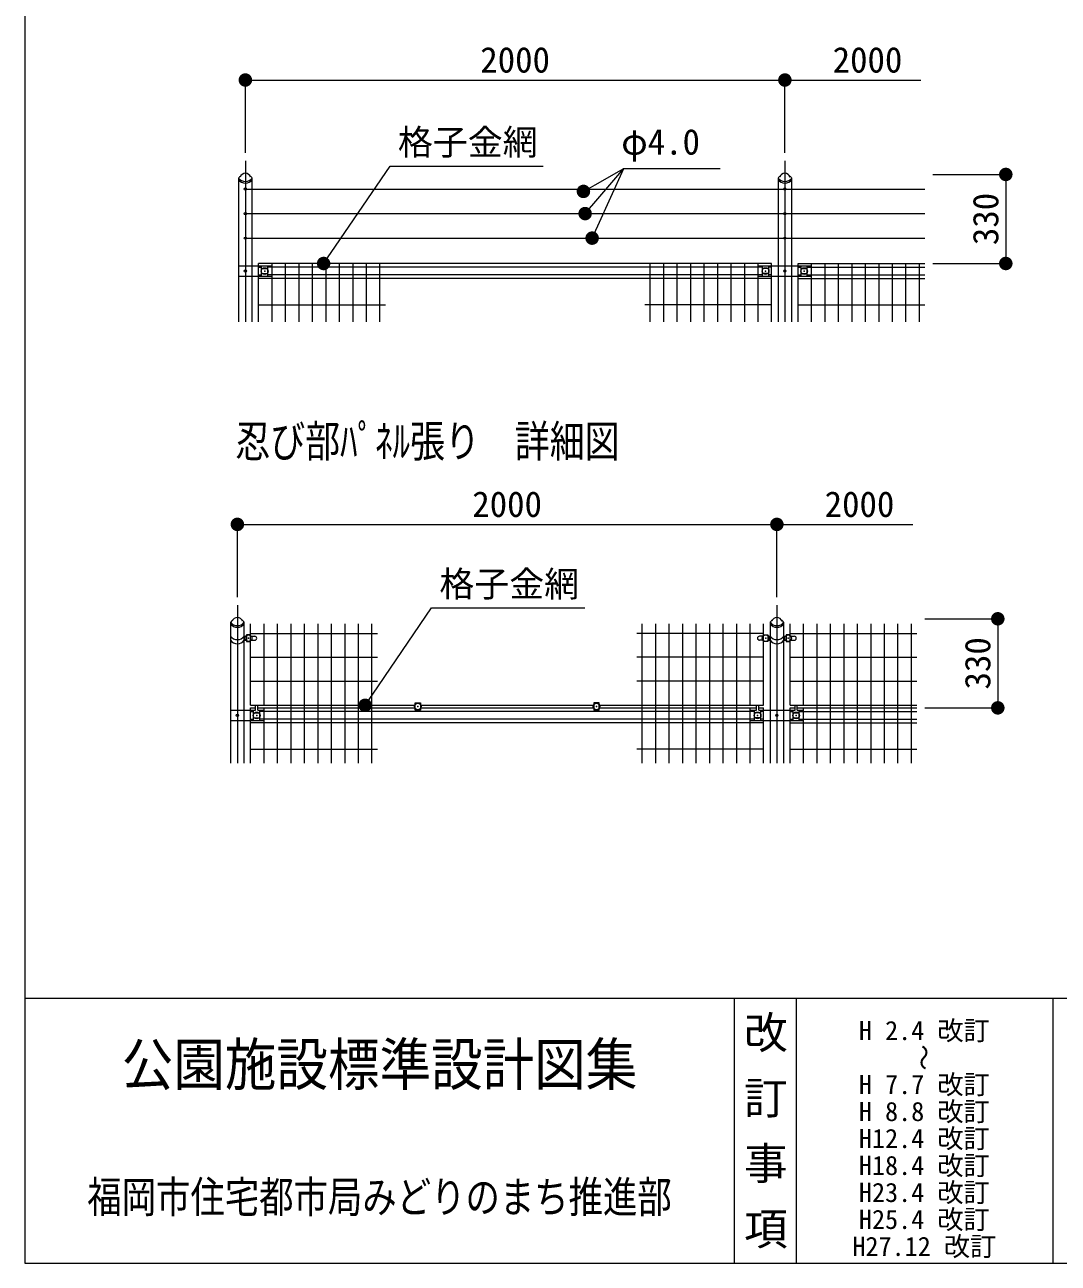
# Model space of a CAD drawing. Units: millimetres at full size, with parts at other scales. Extents: x 265 to 3003, y 4095 to 5961.
# Drawn here: x 265 to 1031, y 4095 to 5013 of the extents above; entities that cross this region are included whole.
import ezdxf
from ezdxf.enums import TextEntityAlignment as Align

# ---------------------------------------------------------------- set-up
doc = ezdxf.new("R2010")
doc.units = ezdxf.units.MM
doc.header["$LTSCALE"] = 10
doc.header["$PDMODE"] = 32
doc.header["$PDSIZE"] = 5
doc.linetypes.add('USER1', pattern=[200, 125, -25, 25, -25])
for name, color, linetype, lineweight in [('001', 7, 'Continuous', 13), ('_0-0_', 7, 'Continuous', 13), ('ハッチ', 4, 'Continuous', 13), ('寸法', 3, 'Continuous', 13), ('本体', 7, 'Continuous', 13)]:
    doc.layers.add(name, color=color, linetype=linetype, lineweight=lineweight)
doc.styles.add('@ＭＳ ゴシック', font='')
doc.styles.add('ＭＳ ゴシック', font='')
doc.styles.get('@ＭＳ ゴシック').set_extended_font_data('@MS Gothic')
doc.styles.get('ＭＳ ゴシック').set_extended_font_data('MS Gothic')

# ---------------------------------------------------------------- blocks, each defined once
blk = doc.blocks.new('filled_dot')
at = {"color": 0, "linetype": 'Continuous', "lineweight": -2, "const_width": 1.25}
blk.add_lwpolyline([(-0.625, 0, 1), (0.625, 0, 1)], format="xyb", close=True, dxfattribs=at)

msp = doc.modelspace()

# ---------------------------------------------------------------- linework, layer by layer
at = {"layer": '001'}
for p, q in [((554.25, 4510.05), (558.25, 4510.05)), ((554.25, 4504.85), (554.25, 4510.05)), ((558.25, 4510.05), (558.25, 4504.85)), ((686.65, 4510.05), (686.65, 4504.85)), ((690.65, 4510.05), (686.65, 4510.05)), ((690.65, 4504.85), (690.65, 4510.05)), ((558.25, 4504.85), (554.25, 4504.85)), ((686.65, 4504.85), (690.65, 4504.85))]:
    msp.add_line(p, q, dxfattribs=at)
for p in [(556.25, 4507.45), (688.65, 4507.45)]:
    msp.add_point(p, dxfattribs=at)
at = {"layer": '_0-0_', "color": 6}
msp.add_line((264.8, 4291.33), (3002.92, 4291.33), dxfattribs=at)
at = {"layer": '_0-0_'}
for p, q in [((790.85, 4291.33), (790.85, 4094.76)), ((836.82, 4291.33), (836.82, 4094.76)), ((1026.98, 4291.33), (1026.98, 4094.76))]:
    msp.add_line(p, q, dxfattribs=at)
at = {"layer": '_0-0_', "color": 6}
msp.add_lwpolyline([(3002.92, 5906.57), (264.8, 5906.57), (264.8, 4094.76), (3002.92, 4094.76)], close=True, dxfattribs=at)
at = {"layer": 'ハッチ', "linetype": 'USER1'}
for p, q in [((428.38, 4911.84), (428.38, 4792.51)), ((828.38, 4911.84), (828.38, 4792.51)), ((422.45, 4582.45), (422.45, 4465.33)), ((822.45, 4582.45), (822.45, 4465.33))]:
    msp.add_line(p, q, dxfattribs=at)
at = {"layer": '寸法', "color": 1}
for p, q in [((428.38, 4971.84), (828.38, 4971.84)), ((428.38, 4917.84), (428.38, 4971.84)), ((828.38, 4917.84), (828.38, 4971.84)), ((828.38, 4971.84), (929.22, 4971.84)), ((938.18, 4901.84), (992.18, 4901.84)), ((992.18, 4901.84), (992.18, 4835.84)), ((938.18, 4835.84), (992.18, 4835.84)), ((422.45, 4642.45), (822.45, 4642.45)), ((422.45, 4588.45), (422.45, 4642.45)), ((822.45, 4642.45), (923.29, 4642.45)), ((822.45, 4588.45), (822.45, 4642.45)), ((932.25, 4572.45), (986.25, 4572.45)), ((986.25, 4572.45), (986.25, 4506.45)), ((932.25, 4506.45), (986.25, 4506.45))]:
    msp.add_line(p, q, dxfattribs=at)
for points in [[(486.38, 4835.84), (492.02, 4844.09), (535.69, 4907.97), (649.17, 4907.97)], [(679.02, 4889.27), (687.72, 4894.2), (708.95, 4906.22), (780.47, 4906.22)], [(680.28, 4872.82), (686.79, 4880.41), (708.95, 4906.22), (780.47, 4906.22)], [(685.48, 4854.64), (689.62, 4863.74), (708.95, 4906.22), (780.47, 4906.22)], [(517.17, 4508.33), (522.81, 4516.59), (566.49, 4580.47), (679.96, 4580.47)]]:
    msp.add_lwpolyline(points, dxfattribs=at)
at = {"layer": '本体'}
for p, q in [((423.3, 4899.18), (423.3, 4792.51)), ((433.46, 4792.51), (433.46, 4899.18)), ((823.3, 4899.18), (823.3, 4792.51)), ((833.46, 4792.51), (833.46, 4899.18)), ((428.38, 4891.01), (932.18, 4891.01)), ((428.38, 4872.82), (932.18, 4872.82)), ((428.38, 4854.64), (932.18, 4854.64)), ((423.3, 4834.04), (448.18, 4834.04)), ((818.58, 4835.84), (438.18, 4835.84)), ((438.18, 4792.51), (438.18, 4835.84)), ((438.18, 4833.04), (440.38, 4833.04)), ((440.38, 4826.44), (440.38, 4834.04)), ((440.38, 4832.04), (444.98, 4832.04)), ((444.98, 4826.44), (444.98, 4834.04)), ((811.78, 4833.04), (444.98, 4833.04)), ((448.18, 4792.51), (448.18, 4835.84)), ((448.18, 4826.44), (448.18, 4834.04)), ((458.18, 4792.51), (458.18, 4835.84)), ((468.18, 4792.51), (468.18, 4835.84)), ((478.18, 4792.51), (478.18, 4835.84)), ((488.18, 4792.51), (488.18, 4835.84)), ((498.18, 4792.51), (498.18, 4835.84)), ((508.18, 4792.51), (508.18, 4835.84)), ((518.18, 4792.51), (518.18, 4835.84)), ((528.18, 4792.51), (528.18, 4835.84)), ((728.58, 4792.51), (728.58, 4835.84)), ((738.58, 4792.51), (738.58, 4835.84)), ((748.58, 4792.51), (748.58, 4835.84)), ((758.58, 4792.51), (758.58, 4835.84)), ((768.58, 4792.51), (768.58, 4835.84)), ((778.58, 4792.51), (778.58, 4835.84)), ((788.58, 4792.51), (788.58, 4835.84)), ((798.58, 4792.51), (798.58, 4835.84)), ((808.58, 4792.51), (808.58, 4835.84)), ((808.58, 4834.04), (848.18, 4834.04)), ((808.58, 4826.44), (808.58, 4834.04)), ((811.78, 4826.44), (811.78, 4834.04)), ((816.38, 4832.04), (811.78, 4832.04)), ((816.38, 4826.44), (816.38, 4834.04)), ((818.58, 4833.04), (816.38, 4833.04)), ((818.58, 4792.51), (818.58, 4835.84)), ((838.18, 4835.84), (932.18, 4835.84)), ((838.18, 4792.51), (838.18, 4835.84)), ((838.18, 4833.04), (840.38, 4833.04)), ((840.38, 4826.44), (840.38, 4834.04)), ((840.38, 4832.04), (844.98, 4832.04)), ((844.98, 4826.44), (844.98, 4834.04)), ((844.98, 4833.04), (932.18, 4833.04)), ((848.18, 4792.51), (848.18, 4835.84)), ((848.18, 4826.44), (848.18, 4834.04)), ((858.18, 4792.51), (858.18, 4835.84)), ((868.18, 4792.51), (868.18, 4835.84)), ((878.18, 4792.51), (878.18, 4835.84)), ((888.18, 4792.51), (888.18, 4835.84)), ((898.18, 4792.51), (898.18, 4835.84)), ((908.18, 4792.51), (908.18, 4835.84)), ((918.18, 4792.51), (918.18, 4835.84)), ((928.18, 4792.51), (928.18, 4835.84)), ((423.3, 4826.44), (448.18, 4826.44)), ((438.18, 4827.44), (440.38, 4827.44)), ((818.58, 4824.64), (438.18, 4824.64)), ((440.38, 4828.44), (444.98, 4828.44)), ((811.78, 4827.44), (444.98, 4827.44)), ((808.58, 4826.44), (848.18, 4826.44)), ((816.38, 4828.44), (811.78, 4828.44)), ((818.58, 4827.44), (816.38, 4827.44)), ((838.18, 4827.44), (840.38, 4827.44)), ((838.18, 4824.64), (932.18, 4824.64)), ((840.38, 4828.44), (844.98, 4828.44)), ((844.98, 4827.44), (932.18, 4827.44)), ((438.18, 4805.1), (532.18, 4805.1)), ((818.58, 4805.1), (724.58, 4805.1)), ((838.18, 4805.1), (932.18, 4805.1)), ((417.37, 4569.91), (417.37, 4465.33)), ((427.53, 4465.33), (427.53, 4569.91)), ((432.25, 4508.45), (432.25, 4568.85)), ((442.25, 4508.45), (442.25, 4568.85)), ((452.25, 4506.45), (452.25, 4568.85)), ((462.25, 4506.45), (462.25, 4568.85)), ((472.25, 4506.45), (472.25, 4568.85)), ((482.25, 4506.45), (482.25, 4568.85)), ((492.25, 4506.45), (492.25, 4568.85)), ((502.25, 4506.45), (502.25, 4568.85)), ((512.25, 4506.45), (512.25, 4568.85)), ((522.25, 4506.45), (522.25, 4568.85)), ((722.65, 4506.45), (722.65, 4568.85)), ((732.65, 4506.45), (732.65, 4568.85)), ((742.65, 4506.45), (742.65, 4568.85)), ((752.65, 4506.45), (752.65, 4568.85)), ((762.65, 4506.45), (762.65, 4568.85)), ((772.65, 4506.45), (772.65, 4568.85)), ((782.65, 4506.45), (782.65, 4568.85)), ((792.65, 4506.45), (792.65, 4568.85)), ((802.65, 4508.45), (802.65, 4568.85)), ((812.65, 4508.45), (812.65, 4568.85)), ((817.37, 4569.91), (817.37, 4465.33)), ((827.53, 4465.33), (827.53, 4569.91)), ((832.25, 4508.45), (832.25, 4568.85)), ((842.25, 4508.45), (842.25, 4568.85)), ((852.25, 4506.45), (852.25, 4568.85)), ((862.25, 4506.45), (862.25, 4568.85)), ((872.25, 4506.45), (872.25, 4568.85)), ((882.25, 4506.45), (882.25, 4568.85)), ((892.25, 4506.45), (892.25, 4568.85)), ((902.25, 4506.45), (902.25, 4568.85)), ((912.25, 4506.45), (912.25, 4568.85)), ((922.25, 4506.45), (922.25, 4568.85)), ((427.53, 4559.56), (429.25, 4559.56)), ((427.53, 4556.56), (429.25, 4556.56)), ((432.25, 4560.56), (429.25, 4560.56)), ((429.25, 4560.56), (429.25, 4555.56)), ((429.25, 4555.56), (432.25, 4555.56)), ((432.25, 4561.66), (526.25, 4561.66)), ((432.25, 4559.56), (435.35, 4559.56)), ((432.25, 4556.56), (435.35, 4556.56)), ((812.65, 4561.66), (718.65, 4561.66)), ((812.65, 4559.56), (809.55, 4559.56)), ((812.65, 4556.56), (809.55, 4556.56)), ((812.65, 4560.56), (815.65, 4560.56)), ((815.65, 4555.56), (812.65, 4555.56)), ((815.65, 4560.56), (815.65, 4555.56)), ((815.65, 4559.56), (817.37, 4559.56)), ((815.65, 4556.56), (817.37, 4556.56)), ((827.53, 4559.56), (829.25, 4559.56)), ((827.53, 4556.56), (829.25, 4556.56)), ((829.25, 4560.56), (829.25, 4555.56)), ((832.25, 4560.56), (829.25, 4560.56)), ((829.25, 4555.56), (832.25, 4555.56)), ((832.25, 4561.66), (926.25, 4561.66)), ((832.25, 4559.56), (835.35, 4559.56)), ((832.25, 4556.56), (835.35, 4556.56)), ((432.25, 4543.92), (526.25, 4543.92)), ((812.65, 4543.92), (718.65, 4543.92)), ((832.25, 4543.92), (926.25, 4543.92)), ((432.25, 4526.19), (526.25, 4526.19)), ((812.65, 4526.19), (718.65, 4526.19)), ((832.25, 4526.19), (926.25, 4526.19)), ((432.25, 4508.45), (554.25, 4508.45)), ((435.95, 4504.65), (435.95, 4508.45)), ((437.55, 4504.65), (437.55, 4508.45)), ((558.25, 4508.45), (686.65, 4508.45)), ((690.65, 4508.45), (812.65, 4508.45)), ((807.35, 4504.65), (807.35, 4508.45)), ((808.95, 4504.65), (808.95, 4508.45)), ((832.25, 4508.45), (926.25, 4508.45)), ((835.95, 4504.65), (835.95, 4508.45)), ((837.55, 4504.65), (837.55, 4508.45)), ((417.37, 4504.65), (435.95, 4504.65)), ((432.25, 4506.45), (435.95, 4506.45)), ((432.25, 4465.33), (432.25, 4506.45)), ((432.25, 4503.65), (434.45, 4503.65)), ((434.45, 4497.05), (434.45, 4504.65)), ((434.45, 4502.65), (439.05, 4502.65)), ((434.45, 4499.05), (439.05, 4499.05)), ((437.55, 4506.45), (554.25, 4506.45)), ((437.55, 4504.65), (442.25, 4504.65)), ((439.05, 4497.05), (439.05, 4504.65)), ((805.85, 4503.65), (439.05, 4503.65)), ((442.25, 4465.33), (442.25, 4506.45)), ((442.25, 4497.05), (442.25, 4504.65)), ((452.25, 4465.33), (452.25, 4506.45)), ((462.25, 4465.33), (462.25, 4506.45)), ((472.25, 4465.33), (472.25, 4506.45)), ((482.25, 4465.33), (482.25, 4506.45)), ((492.25, 4465.33), (492.25, 4506.45)), ((502.25, 4465.33), (502.25, 4506.45)), ((512.25, 4465.33), (512.25, 4506.45)), ((522.25, 4465.33), (522.25, 4506.45)), ((558.25, 4506.45), (686.65, 4506.45)), ((690.65, 4506.45), (807.35, 4506.45)), ((722.65, 4465.33), (722.65, 4506.45)), ((732.65, 4465.33), (732.65, 4506.45)), ((742.65, 4465.33), (742.65, 4506.45)), ((752.65, 4465.33), (752.65, 4506.45)), ((762.65, 4465.33), (762.65, 4506.45)), ((772.65, 4465.33), (772.65, 4506.45)), ((782.65, 4465.33), (782.65, 4506.45)), ((792.65, 4465.33), (792.65, 4506.45)), ((802.65, 4465.33), (802.65, 4506.45)), ((802.65, 4504.65), (807.35, 4504.65)), ((802.65, 4497.05), (802.65, 4504.65)), ((805.85, 4497.05), (805.85, 4504.65)), ((810.45, 4502.65), (805.85, 4502.65)), ((810.45, 4499.05), (805.85, 4499.05)), ((808.95, 4506.45), (812.65, 4506.45)), ((808.95, 4504.65), (835.95, 4504.65)), ((810.45, 4497.05), (810.45, 4504.65)), ((812.65, 4503.65), (810.45, 4503.65)), ((812.65, 4465.33), (812.65, 4506.45)), ((832.25, 4506.45), (835.95, 4506.45)), ((832.25, 4465.33), (832.25, 4506.45)), ((832.25, 4503.65), (834.45, 4503.65)), ((834.45, 4497.05), (834.45, 4504.65)), ((834.45, 4502.65), (839.05, 4502.65)), ((834.45, 4499.05), (839.05, 4499.05)), ((837.55, 4506.45), (926.25, 4506.45)), ((837.55, 4504.65), (842.25, 4504.65)), ((839.05, 4497.05), (839.05, 4504.65)), ((839.05, 4503.65), (926.25, 4503.65)), ((842.25, 4465.33), (842.25, 4506.45)), ((842.25, 4497.05), (842.25, 4504.65)), ((852.25, 4465.33), (852.25, 4506.45)), ((862.25, 4465.33), (862.25, 4506.45)), ((872.25, 4465.33), (872.25, 4506.45)), ((882.25, 4465.33), (882.25, 4506.45)), ((892.25, 4465.33), (892.25, 4506.45)), ((902.25, 4465.33), (902.25, 4506.45)), ((912.25, 4465.33), (912.25, 4506.45)), ((922.25, 4465.33), (922.25, 4506.45)), ((417.37, 4497.05), (442.25, 4497.05)), ((432.25, 4498.05), (434.45, 4498.05)), ((812.65, 4495.25), (432.25, 4495.25)), ((805.85, 4498.05), (439.05, 4498.05)), ((802.65, 4497.05), (842.25, 4497.05)), ((812.65, 4498.05), (810.45, 4498.05)), ((832.25, 4498.05), (834.45, 4498.05)), ((832.25, 4495.25), (926.25, 4495.25)), ((839.05, 4498.05), (926.25, 4498.05)), ((432.25, 4475.72), (526.25, 4475.72)), ((812.65, 4475.72), (718.65, 4475.72)), ((832.25, 4475.72), (926.25, 4475.72))]:
    msp.add_line(p, q, dxfattribs=at)
for centre in [(428.38, 4891.01), (428.38, 4891.01), (828.38, 4891.01), (828.38, 4891.01), (428.38, 4872.82), (428.38, 4872.82), (828.38, 4872.82), (828.38, 4872.82), (428.38, 4854.64), (828.38, 4854.64), (428.38, 4830.24), (828.38, 4830.24), (422.45, 4500.85), (822.45, 4500.85)]:
    msp.add_circle(centre, 0.8, dxfattribs=at)
for centre, radius, start, end in [((428.38, 4898.64), 4.04, 17.79501, 162.20499), ((828.38, 4898.64), 4.04, 17.79501, 162.20499), ((428.38, 4895.37), 6.35, 123.38167, 143.1301), ((428.38, 4902.99), 6.35, 216.8699, 323.1301), ((428.38, 4901.78), 6.35, 216.8699, 323.1301), ((428.38, 4895.37), 6.35, 36.8699, 56.61833), ((828.38, 4895.37), 6.35, 123.38167, 143.1301), ((828.38, 4902.99), 6.35, 216.8699, 323.1301), ((828.38, 4901.78), 6.35, 216.8699, 323.1301), ((828.38, 4895.37), 6.35, 36.8699, 56.61833), ((422.45, 4569.37), 4.04, 17.79501, 162.20499), ((822.45, 4569.37), 4.04, 17.79501, 162.20499), ((422.45, 4566.1), 6.35, 123.38167, 143.1301), ((422.45, 4573.72), 6.35, 216.8699, 323.1301), ((422.45, 4572.51), 6.35, 216.8699, 323.1301), ((422.45, 4566.1), 6.35, 36.8699, 56.61833), ((822.45, 4566.1), 6.35, 123.38167, 143.1301), ((822.45, 4573.72), 6.35, 216.8699, 323.1301), ((822.45, 4572.51), 6.35, 216.8699, 323.1301), ((822.45, 4566.1), 6.35, 36.8699, 56.61833), ((422.45, 4563.37), 6.35, 216.8699, 323.1301), ((422.45, 4560.37), 6.35, 216.8699, 323.1301), ((435.35, 4558.06), 1.5, 270, 90), ((809.55, 4558.06), 1.5, 90, 270), ((822.45, 4563.37), 6.35, 216.8699, 323.1301), ((822.45, 4560.37), 6.35, 216.8699, 323.1301), ((835.35, 4558.06), 1.5, 270, 90)]:
    msp.add_arc(centre, radius, start, end, dxfattribs=at)
for p in [(442.68, 4830.24), (814.08, 4830.24), (842.68, 4830.24), (430.75, 4558.06), (814.15, 4558.06), (830.75, 4558.06), (436.75, 4500.85), (808.15, 4500.85), (836.75, 4500.85)]:
    msp.add_point(p, dxfattribs=at)

# ---------------------------------------------------------------- block references
at = {"layer": '寸法', "color": 1, "xscale": 4, "yscale": 4}
for p in [(428.38, 4971.84), (422.45, 4642.45)]:
    msp.add_blockref('filled_dot', p, dxfattribs=at)
for p, rotation in [((828.38, 4971.84), 180), ((992.18, 4901.84), 270), ((679.02, 4889.27), 29.5), ((680.28, 4872.82), 49.4), ((685.48, 4854.64), 65.5), ((486.38, 4835.84), 55.6), ((992.18, 4835.84), 90), ((822.45, 4642.45), 180), ((986.25, 4572.45), 270), ((517.17, 4508.33), 55.6), ((986.25, 4506.45), 90)]:
    msp.add_blockref('filled_dot', p, dxfattribs=dict(at, rotation=rotation))

# ---------------------------------------------------------------- texts
at = {"layer": '_0-0_', "style": '@ＭＳ ゴシック'}
msp.add_text('改 訂 事 項', height=23.74, rotation=270, dxfattribs=at).set_placement((813.84, 4193.4), align=Align.MIDDLE_CENTER)
at = {"layer": '_0-0_', "style": 'ＭＳ ゴシック'}
for s, height, width, p in [('公園施設標準設計図集', 31.14, 0.9, (527.83, 4242.19)), ('福岡市住宅都市局みどりのまち推進部', 23.36, 0.8, (527.83, 4143.9))]:
    msp.add_text(s, height=height, dxfattribs=dict(at, width=width)).set_placement(p, align=Align.MIDDLE_CENTER)
at = {"layer": '寸法', "color": 1, "style": 'ＭＳ ゴシック'}
for p in [(628.38, 4986.84), (622.45, 4657.45)]:
    msp.add_text('2000', height=18.99, dxfattribs=at).set_placement(p, align=Align.MIDDLE_CENTER)
at = {"layer": '寸法', "style": 'ＭＳ ゴシック'}
for p in [(889.65, 4986.84), (883.72, 4657.45)]:
    msp.add_text('2000', height=18.99, dxfattribs=at).set_placement(p, align=Align.MIDDLE_CENTER)
for s, p in [('格子金網', (541.46, 4910.64)), ('φ4.0', (707.05, 4910.84)), ('格子金網', (572.25, 4583.13))]:
    msp.add_text(s, height=18.99, dxfattribs=at).set_placement(p, align=Align.BOTTOM_LEFT)
at = {"layer": '寸法', "color": 1, "style": 'ＭＳ ゴシック'}
for p in [(977.18, 4868.84), (971.25, 4539.45)]:
    msp.add_text('330', height=18.99, rotation=90, dxfattribs=at).set_placement(p, align=Align.MIDDLE_CENTER)
at = {"layer": '寸法', "style": 'ＭＳ ゴシック', "width": 0.8}
msp.add_text('忍び部ﾊﾟﾈﾙ張り\u3000詳細図', height=23.74, dxfattribs=at).set_placement((563.39, 4704.14), align=Align.MIDDLE_CENTER)
at = {"layer": '本体', "style": 'ＭＳ ゴシック'}
for s, p in [('H 2.4 改訂', (931.78, 4267.26)), ('H 7.7 改訂', (931.78, 4227.26)), ('H 8.8 改訂', (931.78, 4207.26)), ('H12.4 改訂', (931.78, 4187.26)), ('H18.4 改訂', (931.78, 4167.26)), ('H23.4 改訂', (931.78, 4147.26)), ('H25.4 改訂', (931.78, 4127.26)), ('H27.12 改訂', (931.78, 4107.26))]:
    msp.add_text(s, height=14.24, dxfattribs=at).set_placement(p, align=Align.MIDDLE_CENTER)
msp.add_text('～', height=14.24, rotation=90, dxfattribs=at).set_placement((931.78, 4247.26), align=Align.MIDDLE_CENTER)

doc.saveas('drawing.dxf')
